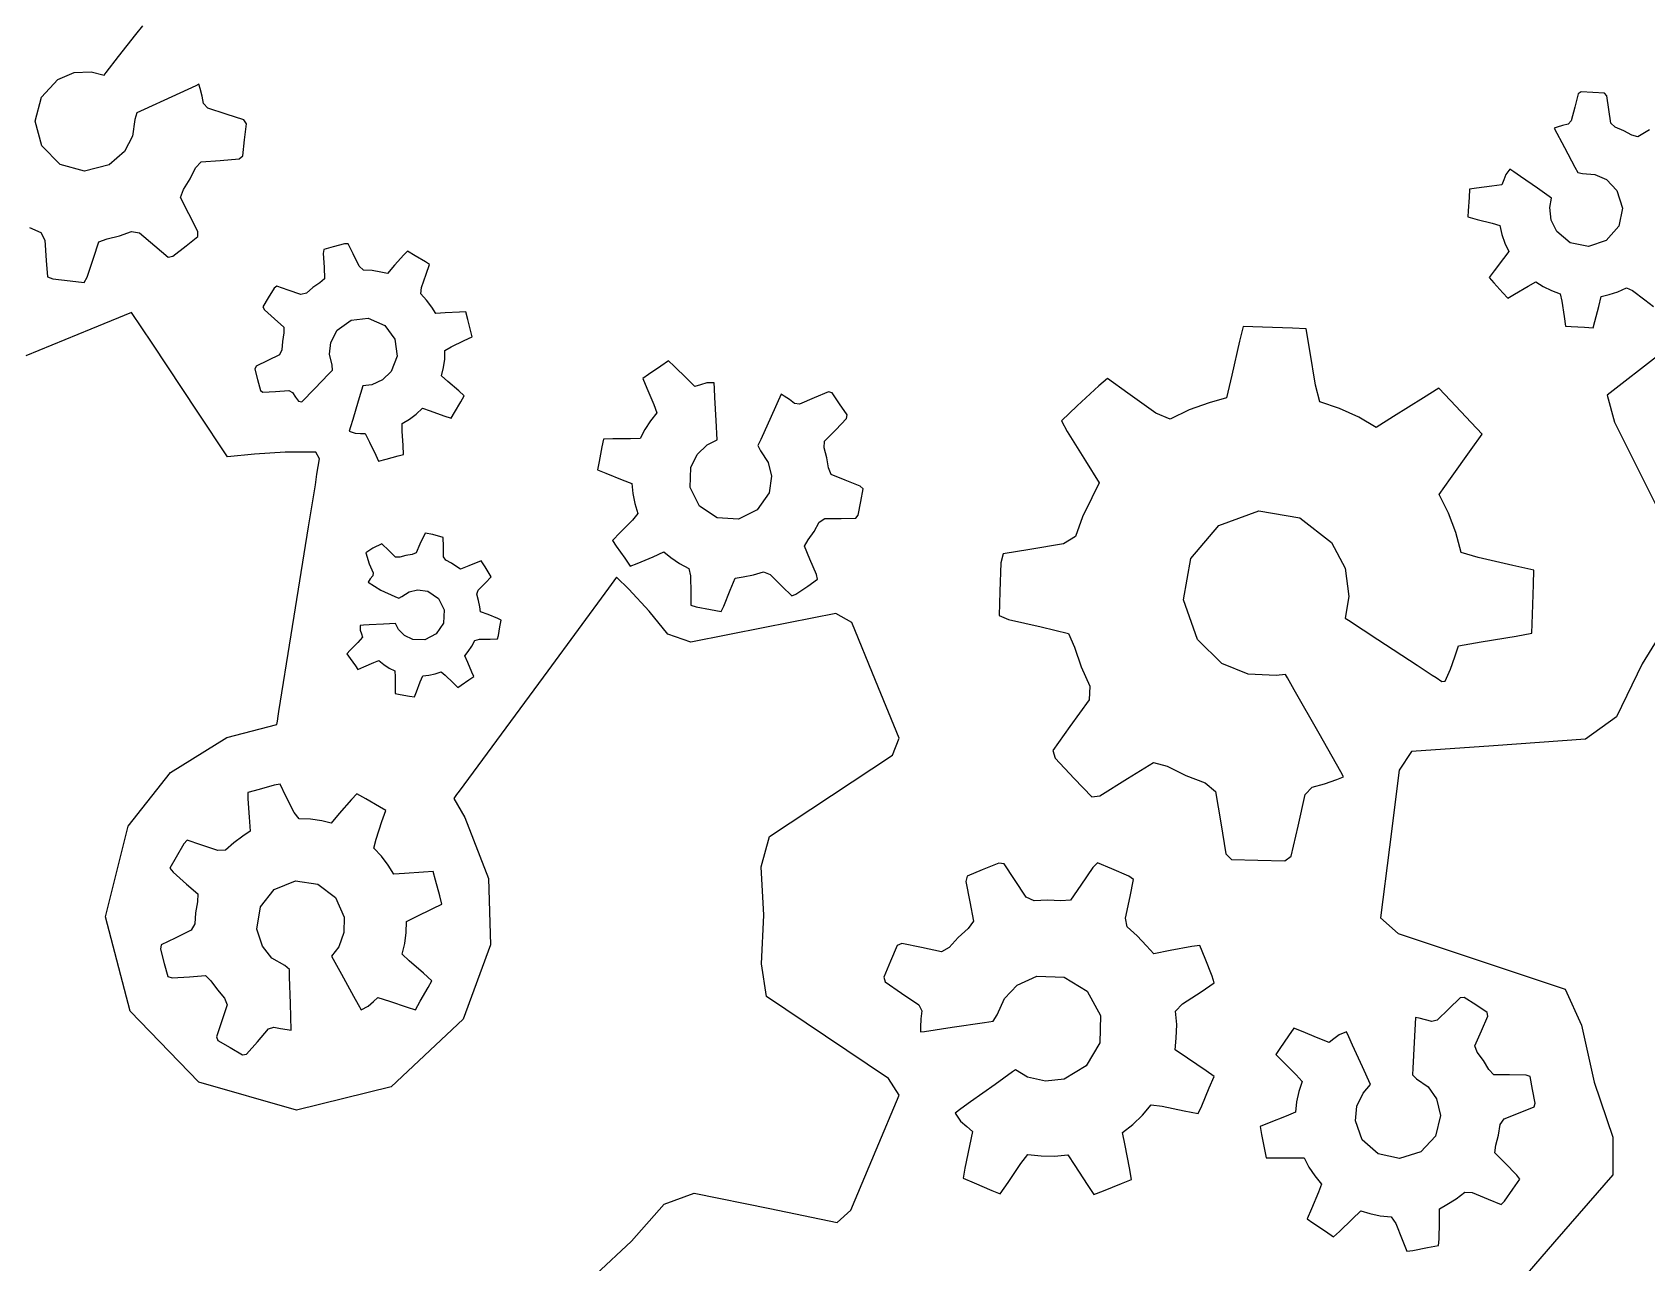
# Model space of a CAD drawing. Header units: metres. Extents: x -544 to 104, y 0 to 186.
# Drawn here: x -367.56 to -354.47, y 83.66 to 93.64 of the extents above; entities that cross this region are included whole.
import ezdxf

# ---------------------------------------------------------------- set-up
doc = ezdxf.new("R2010")
doc.units = ezdxf.units.M

msp = doc.modelspace()

# ---------------------------------------------------------------- linework, layer by layer
at = {"layer": 'COMPONENT1'}
for p, q in [((-366.863, 93.438), (-366.722, 93.617)), ((-366.722, 93.617), (-366.667, 93.688)), ((-366.964, 93.31), (-366.863, 93.438)), ((-367.489, 93.11), (-367.356, 93.253)), ((-367.356, 93.253), (-367.224, 93.309)), ((-367.224, 93.309), (-367.085, 93.315)), ((-367.085, 93.315), (-366.981, 93.288)), ((-366.981, 93.288), (-366.964, 93.31)), ((-366.211, 93.214), (-366.236, 93.201)), ((-366.2, 93.179), (-366.211, 93.214)), ((-367.539, 92.913), (-367.489, 93.11)), ((-366.431, 93.112), (-366.655, 93.009)), ((-366.236, 93.201), (-366.431, 93.112)), ((-366.185, 93.118), (-366.2, 93.179)), ((-366.174, 93.057), (-366.185, 93.118)), ((-355.027, 93.136), (-355.055, 93.029)), ((-355.004, 93.152), (-355.027, 93.136)), ((-354.908, 93.147), (-355.004, 93.152)), ((-354.814, 93.141), (-354.908, 93.147)), ((-354.794, 93.121), (-354.814, 93.141)), ((-354.779, 93.01), (-354.794, 93.121)), ((-366.715, 92.981), (-366.731, 92.928)), ((-366.655, 93.009), (-366.715, 92.981)), ((-366.14, 93.019), (-366.174, 93.057)), ((-365.99, 92.971), (-366.14, 93.019)), ((-365.846, 92.924), (-365.99, 92.971)), ((-355.055, 93.029), (-355.083, 92.917)), ((-354.763, 92.897), (-354.779, 93.01)), ((-367.486, 92.713), (-367.539, 92.913)), ((-366.731, 92.928), (-366.75, 92.792)), ((-365.826, 92.892), (-365.846, 92.924)), ((-365.841, 92.762), (-365.826, 92.892)), ((-355.197, 92.866), (-355.222, 92.857)), ((-355.222, 92.857), (-355.139, 92.7)), ((-355.154, 92.88), (-355.197, 92.866)), ((-355.109, 92.891), (-355.154, 92.88)), ((-355.083, 92.917), (-355.109, 92.891)), ((-354.727, 92.865), (-354.763, 92.897)), ((-354.658, 92.837), (-354.727, 92.865)), ((-354.592, 92.802), (-354.658, 92.837)), ((-354.45, 92.843), (-354.544, 92.787)), ((-367.336, 92.563), (-367.486, 92.713)), ((-366.75, 92.792), (-366.814, 92.669)), ((-365.856, 92.632), (-365.841, 92.762)), ((-355.139, 92.7), (-355.054, 92.541)), ((-354.544, 92.787), (-354.592, 92.802)), ((-367.139, 92.51), (-367.336, 92.563)), ((-366.939, 92.561), (-367.139, 92.51)), ((-366.814, 92.669), (-366.939, 92.561)), ((-366.239, 92.537), (-366.193, 92.584)), ((-366.193, 92.584), (-366.038, 92.596)), ((-366.038, 92.596), (-365.885, 92.608)), ((-365.885, 92.608), (-365.856, 92.632)), ((-366.337, 92.359), (-366.283, 92.446)), ((-366.283, 92.446), (-366.239, 92.537)), ((-355.631, 92.438), (-355.646, 92.399)), ((-355.614, 92.482), (-355.631, 92.438)), ((-355.582, 92.525), (-355.614, 92.482)), ((-355.549, 92.502), (-355.582, 92.525)), ((-355.495, 92.465), (-355.549, 92.502)), ((-355.357, 92.37), (-355.495, 92.465)), ((-355.054, 92.541), (-355.031, 92.498)), ((-355.031, 92.498), (-354.991, 92.489)), ((-354.991, 92.489), (-354.891, 92.481)), ((-354.891, 92.481), (-354.798, 92.44)), ((-354.798, 92.44), (-354.713, 92.353)), ((-366.361, 92.294), (-366.337, 92.359)), ((-366.293, 92.162), (-366.361, 92.294)), ((-355.912, 92.295), (-355.918, 92.188)), ((-355.908, 92.362), (-355.912, 92.295)), ((-355.852, 92.371), (-355.908, 92.362)), ((-355.727, 92.388), (-355.852, 92.371)), ((-355.646, 92.399), (-355.727, 92.388)), ((-355.243, 92.291), (-355.357, 92.37)), ((-354.713, 92.353), (-354.667, 92.209)), ((-366.221, 92.02), (-366.293, 92.162)), ((-355.918, 92.188), (-355.921, 92.137)), ((-355.258, 92.213), (-355.243, 92.291)), ((-355.247, 92.112), (-355.258, 92.213)), ((-354.667, 92.209), (-354.698, 92.063)), ((-367.586, 92.053), (-367.493, 92.01)), ((-355.921, 92.137), (-355.847, 92.118)), ((-355.847, 92.118), (-355.724, 92.086)), ((-355.724, 92.086), (-355.663, 92.067)), ((-355.663, 92.067), (-355.646, 91.995)), ((-355.201, 92.019), (-355.247, 92.112)), ((-354.698, 92.063), (-354.801, 91.947)), ((-367.493, 92.01), (-367.462, 91.948)), ((-367.462, 91.948), (-367.449, 91.783)), ((-367.067, 91.804), (-367.024, 91.936)), ((-367.024, 91.936), (-366.955, 91.959)), ((-366.955, 91.959), (-366.856, 91.983)), ((-366.856, 91.983), (-366.759, 92.018)), ((-366.759, 92.018), (-366.693, 92.008)), ((-366.693, 92.008), (-366.57, 91.903)), ((-366.57, 91.903), (-366.461, 91.81)), ((-366.423, 91.818), (-366.316, 91.902)), ((-366.316, 91.902), (-366.219, 91.979)), ((-366.219, 91.979), (-366.221, 92.02)), ((-365.03, 91.919), (-365.123, 91.894)), ((-365, 91.92), (-365.03, 91.919)), ((-364.96, 91.839), (-365, 91.92)), ((-355.646, 91.995), (-355.621, 91.924)), ((-355.621, 91.924), (-355.59, 91.858)), ((-355.091, 91.927), (-355.201, 92.019)), ((-354.944, 91.899), (-355.091, 91.927)), ((-354.801, 91.947), (-354.944, 91.899)), ((-367.449, 91.783), (-367.439, 91.651)), ((-367.117, 91.649), (-367.067, 91.804)), ((-366.461, 91.81), (-366.423, 91.818)), ((-365.199, 91.874), (-365.204, 91.841)), ((-365.204, 91.841), (-365.197, 91.73)), ((-365.123, 91.894), (-365.199, 91.874)), ((-364.911, 91.737), (-364.96, 91.839)), ((-364.55, 91.831), (-364.625, 91.745)), ((-364.52, 91.859), (-364.55, 91.831)), ((-364.458, 91.823), (-364.52, 91.859)), ((-364.373, 91.773), (-364.458, 91.823)), ((-364.342, 91.752), (-364.373, 91.773)), ((-355.632, 91.801), (-355.709, 91.7)), ((-355.59, 91.858), (-355.632, 91.801)), ((-367.439, 91.651), (-367.396, 91.636)), ((-367.141, 91.606), (-367.117, 91.649)), ((-365.197, 91.73), (-365.192, 91.636)), ((-364.876, 91.705), (-364.911, 91.737)), ((-364.806, 91.702), (-364.876, 91.705)), ((-364.737, 91.69), (-364.806, 91.702)), ((-364.682, 91.68), (-364.737, 91.69)), ((-364.625, 91.745), (-364.682, 91.68)), ((-364.407, 91.565), (-364.369, 91.674)), ((-364.369, 91.674), (-364.342, 91.752)), ((-355.709, 91.7), (-355.75, 91.646)), ((-355.75, 91.646), (-355.711, 91.603)), ((-367.396, 91.636), (-367.256, 91.619)), ((-367.256, 91.619), (-367.141, 91.606)), ((-365.602, 91.561), (-365.649, 91.481)), ((-365.58, 91.576), (-365.602, 91.561)), ((-365.488, 91.544), (-365.58, 91.576)), ((-365.384, 91.508), (-365.488, 91.544)), ((-365.339, 91.518), (-365.384, 91.508)), ((-365.287, 91.564), (-365.339, 91.518)), ((-365.23, 91.604), (-365.287, 91.564)), ((-365.192, 91.636), (-365.23, 91.604)), ((-364.412, 91.514), (-364.407, 91.565)), ((-364.365, 91.462), (-364.412, 91.514)), ((-355.711, 91.603), (-355.639, 91.523)), ((-355.639, 91.523), (-355.599, 91.478)), ((-355.599, 91.478), (-355.543, 91.511)), ((-355.543, 91.511), (-355.434, 91.575)), ((-355.434, 91.575), (-355.371, 91.612)), ((-355.371, 91.612), (-355.31, 91.574)), ((-355.31, 91.574), (-355.243, 91.54)), ((-355.243, 91.54), (-355.173, 91.515)), ((-355.173, 91.515), (-355.159, 91.455)), ((-354.84, 91.492), (-354.777, 91.508)), ((-354.777, 91.508), (-354.706, 91.531)), ((-354.706, 91.531), (-354.636, 91.563)), ((-354.636, 91.563), (-354.586, 91.54)), ((-354.586, 91.54), (-354.487, 91.465)), ((-365.649, 91.481), (-365.692, 91.408)), ((-365.692, 91.408), (-365.68, 91.383)), ((-365.68, 91.383), (-365.599, 91.311)), ((-364.323, 91.405), (-364.365, 91.462)), ((-364.291, 91.354), (-364.323, 91.405)), ((-355.159, 91.455), (-355.142, 91.33)), ((-354.892, 91.29), (-354.861, 91.411)), ((-354.861, 91.411), (-354.84, 91.492)), ((-354.487, 91.465), (-354.417, 91.412)), ((-366.759, 91.362), (-367.089, 91.227)), ((-366.59, 91.113), (-366.759, 91.362)), ((-365.599, 91.311), (-365.523, 91.244)), ((-365.523, 91.244), (-365.522, 91.197)), ((-365.09, 91.219), (-364.976, 91.301)), ((-364.976, 91.301), (-364.838, 91.316)), ((-364.838, 91.316), (-364.705, 91.258)), ((-364.705, 91.258), (-364.622, 91.145)), ((-364.214, 91.359), (-364.291, 91.354)), ((-364.098, 91.366), (-364.214, 91.359)), ((-364.048, 91.368), (-364.098, 91.366)), ((-364.032, 91.306), (-364.048, 91.368)), ((-364.006, 91.209), (-364.032, 91.306)), ((-357.743, 91.249), (-357.773, 91.131)), ((-357.586, 91.244), (-357.743, 91.249)), ((-357.343, 91.236), (-357.586, 91.244)), ((-355.142, 91.33), (-355.131, 91.252)), ((-355.131, 91.252), (-355.083, 91.249)), ((-355.083, 91.249), (-354.976, 91.243)), ((-354.907, 91.239), (-354.892, 91.29)), ((-367.089, 91.227), (-367.616, 91.011)), ((-365.534, 91.128), (-365.539, 91.059)), ((-365.522, 91.197), (-365.534, 91.128)), ((-365.152, 91.025), (-365.143, 91.119)), ((-365.143, 91.119), (-365.09, 91.219)), ((-364.622, 91.145), (-364.604, 91.007)), ((-364.166, 91.083), (-364.061, 91.134)), ((-364.061, 91.134), (-363.996, 91.166)), ((-363.996, 91.166), (-364.006, 91.209)), ((-357.773, 91.131), (-357.837, 90.854)), ((-357.233, 91.231), (-357.343, 91.236)), ((-357.204, 91.055), (-357.233, 91.231)), ((-354.976, 91.243), (-354.907, 91.239)), ((-366.22, 90.553), (-366.59, 91.113)), ((-365.557, 91.018), (-365.652, 90.972)), ((-365.539, 91.059), (-365.557, 91.018)), ((-365.13, 90.934), (-365.152, 91.025)), ((-364.604, 91.007), (-364.653, 90.883)), ((-364.228, 90.915), (-364.218, 90.984)), ((-364.218, 90.984), (-364.216, 91.053)), ((-364.216, 91.053), (-364.166, 91.083)), ((-357.157, 90.774), (-357.204, 91.055)), ((-354.367, 91.021), (-354.792, 90.692)), ((-365.746, 90.926), (-365.759, 90.903)), ((-365.759, 90.903), (-365.736, 90.818)), ((-365.652, 90.972), (-365.746, 90.926)), ((-365.275, 90.742), (-365.158, 90.864)), ((-365.158, 90.864), (-365.127, 90.896)), ((-365.127, 90.896), (-365.13, 90.934)), ((-364.653, 90.883), (-364.723, 90.815)), ((-364.244, 90.849), (-364.228, 90.915)), ((-362.566, 90.86), (-362.613, 90.827)), ((-362.466, 90.928), (-362.566, 90.86)), ((-362.404, 90.971), (-362.466, 90.928)), ((-362.358, 90.927), (-362.404, 90.971)), ((-362.256, 90.827), (-362.358, 90.927)), ((-357.837, 90.854), (-357.879, 90.67)), ((-365.736, 90.818), (-365.713, 90.731)), ((-365.713, 90.731), (-365.693, 90.716)), ((-365.693, 90.716), (-365.59, 90.722)), ((-365.59, 90.722), (-365.482, 90.729)), ((-365.482, 90.729), (-365.452, 90.714)), ((-365.376, 90.637), (-365.275, 90.742)), ((-364.882, 90.768), (-364.919, 90.644)), ((-364.809, 90.777), (-364.882, 90.768)), ((-364.723, 90.815), (-364.809, 90.777)), ((-364.193, 90.804), (-364.244, 90.849)), ((-364.105, 90.726), (-364.193, 90.804)), ((-364.06, 90.686), (-364.105, 90.726)), ((-362.613, 90.827), (-362.579, 90.748)), ((-362.579, 90.748), (-362.522, 90.616)), ((-362.19, 90.763), (-362.256, 90.827)), ((-362.145, 90.777), (-362.19, 90.763)), ((-362.094, 90.791), (-362.145, 90.777)), ((-362.034, 90.793), (-362.094, 90.791)), ((-362.031, 90.747), (-362.034, 90.793)), ((-362.027, 90.674), (-362.031, 90.747)), ((-358.914, 90.769), (-359.089, 90.605)), ((-358.843, 90.826), (-358.914, 90.769)), ((-358.68, 90.709), (-358.843, 90.826)), ((-357.123, 90.639), (-357.157, 90.774)), ((-356.157, 90.749), (-356.281, 90.671)), ((-356.063, 90.649), (-356.157, 90.749)), ((-365.452, 90.714), (-365.429, 90.677)), ((-365.429, 90.677), (-365.405, 90.643)), ((-365.405, 90.643), (-365.376, 90.637)), ((-364.919, 90.644), (-364.964, 90.495)), ((-364.139, 90.551), (-364.088, 90.638)), ((-364.088, 90.638), (-364.06, 90.686)), ((-362.522, 90.616), (-362.498, 90.549)), ((-362.017, 90.486), (-362.027, 90.674)), ((-361.49, 90.701), (-361.572, 90.519)), ((-361.465, 90.685), (-361.49, 90.701)), ((-361.423, 90.656), (-361.465, 90.685)), ((-361.383, 90.624), (-361.423, 90.656)), ((-361.341, 90.619), (-361.383, 90.624)), ((-361.222, 90.67), (-361.341, 90.619)), ((-361.107, 90.72), (-361.222, 90.67)), ((-361.077, 90.711), (-361.107, 90.72)), ((-361.016, 90.621), (-361.077, 90.711)), ((-360.955, 90.533), (-361.016, 90.621)), ((-359.089, 90.605), (-359.217, 90.484)), ((-358.452, 90.546), (-358.68, 90.709)), ((-358.02, 90.63), (-358.181, 90.573)), ((-357.879, 90.67), (-358.02, 90.63)), ((-356.962, 90.585), (-357.123, 90.639)), ((-356.281, 90.671), (-356.525, 90.519)), ((-355.895, 90.471), (-356.063, 90.649)), ((-354.792, 90.692), (-354.732, 90.472)), ((-365.98, 90.191), (-366.22, 90.553)), ((-364.964, 90.495), (-364.982, 90.436)), ((-364.563, 90.461), (-364.505, 90.496)), ((-364.563, 90.401), (-364.563, 90.461)), ((-364.505, 90.496), (-364.449, 90.539)), ((-364.449, 90.539), (-364.399, 90.586)), ((-364.399, 90.586), (-364.337, 90.564)), ((-364.337, 90.564), (-364.226, 90.525)), ((-364.226, 90.525), (-364.166, 90.505)), ((-364.166, 90.505), (-364.139, 90.551)), ((-362.55, 90.484), (-362.596, 90.413)), ((-362.498, 90.549), (-362.55, 90.484)), ((-362.009, 90.329), (-362.017, 90.486)), ((-361.572, 90.519), (-361.655, 90.333)), ((-361.048, 90.412), (-360.96, 90.502)), ((-360.96, 90.502), (-360.955, 90.533)), ((-359.217, 90.484), (-359.171, 90.396)), ((-358.336, 90.497), (-358.452, 90.546)), ((-358.181, 90.573), (-358.336, 90.497)), ((-356.807, 90.513), (-356.962, 90.585)), ((-356.666, 90.43), (-356.807, 90.513)), ((-356.525, 90.519), (-356.666, 90.43)), ((-355.805, 90.375), (-355.895, 90.471)), ((-354.732, 90.472), (-354.392, 89.792)), ((-364.982, 90.436), (-364.992, 90.4)), ((-364.992, 90.4), (-364.945, 90.385)), ((-364.945, 90.385), (-364.901, 90.382)), ((-364.901, 90.382), (-364.863, 90.38)), ((-364.863, 90.38), (-364.829, 90.312)), ((-364.556, 90.283), (-364.563, 90.401)), ((-362.932, 90.336), (-362.944, 90.272)), ((-362.856, 90.337), (-362.932, 90.336)), ((-362.713, 90.339), (-362.856, 90.337)), ((-362.634, 90.34), (-362.713, 90.339)), ((-362.596, 90.413), (-362.634, 90.34)), ((-362.089, 90.289), (-362.009, 90.329)), ((-361.655, 90.333), (-361.678, 90.283)), ((-361.138, 90.32), (-361.048, 90.412)), ((-359.171, 90.396), (-359.023, 90.16)), ((-355.895, 90.25), (-355.805, 90.375)), ((-365.761, 90.213), (-365.98, 90.191)), ((-365.513, 90.229), (-365.761, 90.213)), ((-365.263, 90.229), (-365.513, 90.229)), ((-365.234, 90.176), (-365.263, 90.229)), ((-364.829, 90.312), (-364.778, 90.206)), ((-364.778, 90.206), (-364.754, 90.158)), ((-364.694, 90.174), (-364.597, 90.2)), ((-364.597, 90.2), (-364.552, 90.212)), ((-364.552, 90.212), (-364.556, 90.283)), ((-362.944, 90.272), (-362.966, 90.153)), ((-362.223, 90.104), (-362.171, 90.21)), ((-362.171, 90.21), (-362.089, 90.289)), ((-361.678, 90.283), (-361.658, 90.241)), ((-361.658, 90.241), (-361.596, 90.147)), ((-361.141, 90.266), (-361.138, 90.32)), ((-361.119, 90.185), (-361.141, 90.266)), ((-356.062, 90.016), (-355.895, 90.25)), ((-365.254, 90.051), (-365.234, 90.176)), ((-364.754, 90.158), (-364.694, 90.174)), ((-362.966, 90.153), (-362.979, 90.086)), ((-362.979, 90.086), (-362.911, 90.059)), ((-362.228, 89.943), (-362.223, 90.104)), ((-361.596, 90.147), (-361.569, 90.036)), ((-361.105, 90.102), (-361.119, 90.185)), ((-361.085, 90.049), (-361.105, 90.102)), ((-359.023, 90.16), (-358.912, 89.981)), ((-365.322, 89.623), (-365.267, 89.965)), ((-365.267, 89.965), (-365.254, 90.051)), ((-362.911, 90.059), (-362.779, 90.006)), ((-362.779, 90.006), (-362.702, 89.976)), ((-362.702, 89.976), (-362.694, 89.895)), ((-362.152, 89.793), (-362.228, 89.943)), ((-361.569, 90.036), (-361.588, 89.9)), ((-360.971, 90.003), (-361.085, 90.049)), ((-360.85, 89.955), (-360.971, 90.003)), ((-360.826, 89.931), (-360.85, 89.955)), ((-358.912, 89.981), (-358.972, 89.86)), ((-356.155, 89.886), (-356.062, 90.016)), ((-362.694, 89.895), (-362.677, 89.812)), ((-362.677, 89.812), (-362.651, 89.732)), ((-361.588, 89.9), (-361.685, 89.761)), ((-360.865, 89.72), (-360.845, 89.83)), ((-360.845, 89.83), (-360.826, 89.931)), ((-358.972, 89.86), (-359.047, 89.706)), ((-356.08, 89.736), (-356.155, 89.886)), ((-362.696, 89.678), (-362.795, 89.577)), ((-362.651, 89.732), (-362.696, 89.678)), ((-362.01, 89.698), (-362.152, 89.793)), ((-361.836, 89.687), (-362.01, 89.698)), ((-361.685, 89.761), (-361.836, 89.687)), ((-361.182, 89.662), (-361.135, 89.691)), ((-361.135, 89.691), (-361.003, 89.693)), ((-361.003, 89.693), (-360.884, 89.694)), ((-360.884, 89.694), (-360.865, 89.72)), ((-359.047, 89.706), (-359.104, 89.546)), ((-357.94, 89.636), (-357.617, 89.753)), ((-357.617, 89.753), (-357.283, 89.697)), ((-357.283, 89.697), (-357.028, 89.497)), ((-356.02, 89.578), (-356.08, 89.736)), ((-365.463, 88.749), (-365.322, 89.623)), ((-364.377, 89.572), (-364.421, 89.483)), ((-364.315, 89.561), (-364.377, 89.572)), ((-364.231, 89.537), (-364.315, 89.561)), ((-362.795, 89.577), (-362.857, 89.514)), ((-361.272, 89.519), (-361.223, 89.587)), ((-361.223, 89.587), (-361.182, 89.662)), ((-359.104, 89.546), (-359.202, 89.487)), ((-358.167, 89.366), (-357.94, 89.636)), ((-355.977, 89.415), (-356.02, 89.578)), ((-364.802, 89.452), (-364.857, 89.414)), ((-364.857, 89.414), (-364.831, 89.325)), ((-364.729, 89.487), (-364.802, 89.452)), ((-364.672, 89.433), (-364.729, 89.487)), ((-364.616, 89.378), (-364.672, 89.433)), ((-364.449, 89.412), (-364.481, 89.399)), ((-364.421, 89.483), (-364.449, 89.412)), ((-364.229, 89.464), (-364.231, 89.537)), ((-364.228, 89.382), (-364.229, 89.464)), ((-362.857, 89.514), (-362.827, 89.468)), ((-362.827, 89.468), (-362.758, 89.369)), ((-362.528, 89.382), (-362.442, 89.42)), ((-362.442, 89.42), (-362.385, 89.375)), ((-361.302, 89.467), (-361.272, 89.519)), ((-361.257, 89.362), (-361.302, 89.467)), ((-359.474, 89.441), (-359.691, 89.405)), ((-359.202, 89.487), (-359.474, 89.441)), ((-357.028, 89.497), (-356.917, 89.288)), ((-355.838, 89.375), (-355.977, 89.415)), ((-364.831, 89.325), (-364.799, 89.252)), ((-364.582, 89.377), (-364.616, 89.378)), ((-364.533, 89.391), (-364.582, 89.377)), ((-364.481, 89.399), (-364.533, 89.391)), ((-364.21, 89.354), (-364.228, 89.382)), ((-364.164, 89.329), (-364.21, 89.354)), ((-364.121, 89.299), (-364.164, 89.329)), ((-364.089, 89.28), (-364.121, 89.299)), ((-364.024, 89.309), (-364.089, 89.28)), ((-363.924, 89.347), (-364.024, 89.309)), ((-363.89, 89.299), (-363.924, 89.347)), ((-363.841, 89.219), (-363.89, 89.299)), ((-362.758, 89.369), (-362.714, 89.304)), ((-362.714, 89.304), (-362.658, 89.327)), ((-362.658, 89.327), (-362.528, 89.382)), ((-362.385, 89.375), (-362.315, 89.327)), ((-362.315, 89.327), (-362.239, 89.287)), ((-362.239, 89.287), (-362.225, 89.227)), ((-361.204, 89.238), (-361.257, 89.362)), ((-359.709, 89.333), (-359.716, 89.099)), ((-359.691, 89.405), (-359.709, 89.333)), ((-358.227, 89.032), (-358.167, 89.366)), ((-356.917, 89.288), (-356.886, 89.059)), ((-355.557, 89.311), (-355.838, 89.375)), ((-355.388, 89.272), (-355.557, 89.311)), ((-364.822, 89.201), (-364.84, 89.175)), ((-364.84, 89.175), (-364.736, 89.11)), ((-364.802, 89.226), (-364.822, 89.201)), ((-364.799, 89.252), (-364.802, 89.226)), ((-363.946, 89.11), (-363.887, 89.17)), ((-363.887, 89.17), (-363.841, 89.219)), ((-362.826, 89.215), (-362.891, 89.127)), ((-362.726, 89.118), (-362.826, 89.215)), ((-362.225, 89.227), (-362.223, 89.087)), ((-361.903, 89.111), (-361.864, 89.208)), ((-361.864, 89.208), (-361.797, 89.219)), ((-361.797, 89.219), (-361.714, 89.235)), ((-361.714, 89.235), (-361.633, 89.259)), ((-361.633, 89.259), (-361.58, 89.237)), ((-361.58, 89.237), (-361.483, 89.141)), ((-361.274, 89.144), (-361.196, 89.199)), ((-361.196, 89.199), (-361.204, 89.238)), ((-355.398, 88.913), (-355.39, 89.157)), ((-355.39, 89.157), (-355.388, 89.272)), ((-364.736, 89.11), (-364.622, 89.059)), ((-364.622, 89.059), (-364.591, 89.046)), ((-364.591, 89.046), (-364.565, 89.058)), ((-364.565, 89.058), (-364.507, 89.096)), ((-364.507, 89.096), (-364.438, 89.114)), ((-364.438, 89.114), (-364.355, 89.103)), ((-364.355, 89.103), (-364.268, 89.043)), ((-364.268, 89.043), (-364.222, 88.951)), ((-363.959, 89.077), (-363.946, 89.11)), ((-363.944, 89.027), (-363.959, 89.077)), ((-363.934, 88.976), (-363.944, 89.027)), ((-362.891, 89.127), (-363.383, 88.457)), ((-362.56, 88.94), (-362.726, 89.118)), ((-362.223, 89.087), (-362.222, 88.988)), ((-361.954, 88.982), (-361.903, 89.111)), ((-361.483, 89.141), (-361.404, 89.065)), ((-361.404, 89.065), (-361.37, 89.079)), ((-361.37, 89.079), (-361.274, 89.144)), ((-359.716, 89.099), (-359.722, 88.906)), ((-358.114, 88.709), (-358.227, 89.032)), ((-356.886, 89.059), (-356.916, 88.882)), ((-364.222, 88.951), (-364.229, 88.843)), ((-363.927, 88.935), (-363.934, 88.976)), ((-363.867, 88.912), (-363.927, 88.935)), ((-363.788, 88.881), (-363.867, 88.912)), ((-362.408, 88.753), (-362.56, 88.94)), ((-362.222, 88.988), (-362.179, 88.976)), ((-362.179, 88.976), (-362.062, 88.954)), ((-362.062, 88.954), (-361.976, 88.938)), ((-361.976, 88.938), (-361.954, 88.982)), ((-361.046, 88.92), (-361.623, 88.807)), ((-360.918, 88.849), (-361.046, 88.92)), ((-359.722, 88.906), (-359.648, 88.873)), ((-355.403, 88.761), (-355.398, 88.913)), ((-354.259, 88.917), (-354.508, 88.514)), ((-364.876, 88.826), (-364.904, 88.824)), ((-364.904, 88.824), (-364.903, 88.787)), ((-364.903, 88.787), (-364.893, 88.756)), ((-364.83, 88.828), (-364.876, 88.826)), ((-364.715, 88.835), (-364.83, 88.828)), ((-364.618, 88.841), (-364.715, 88.835)), ((-364.593, 88.792), (-364.618, 88.841)), ((-364.544, 88.742), (-364.593, 88.792)), ((-364.229, 88.843), (-364.287, 88.755)), ((-363.76, 88.867), (-363.788, 88.881)), ((-363.783, 88.742), (-363.77, 88.814)), ((-363.77, 88.814), (-363.76, 88.867)), ((-361.623, 88.807), (-362.222, 88.689)), ((-360.724, 88.377), (-360.918, 88.849)), ((-359.648, 88.873), (-359.383, 88.812)), ((-359.383, 88.812), (-359.159, 88.76)), ((-359.159, 88.76), (-359.112, 88.649)), ((-356.916, 88.882), (-356.891, 88.866)), ((-356.891, 88.866), (-356.651, 88.71)), ((-355.53, 88.738), (-355.403, 88.761)), ((-365.563, 88.126), (-365.463, 88.749)), ((-364.924, 88.687), (-364.985, 88.624)), ((-364.884, 88.728), (-364.924, 88.687)), ((-364.893, 88.756), (-364.884, 88.728)), ((-364.478, 88.71), (-364.544, 88.742)), ((-364.379, 88.708), (-364.478, 88.71)), ((-364.287, 88.755), (-364.379, 88.708)), ((-364.028, 88.613), (-363.999, 88.656)), ((-363.999, 88.656), (-363.974, 88.703)), ((-363.974, 88.703), (-363.937, 88.712)), ((-363.937, 88.712), (-363.851, 88.714)), ((-363.851, 88.714), (-363.79, 88.715)), ((-363.79, 88.715), (-363.783, 88.742)), ((-362.222, 88.689), (-362.408, 88.753)), ((-359.112, 88.649), (-359.057, 88.488)), ((-357.917, 88.517), (-358.114, 88.709)), ((-356.651, 88.71), (-356.334, 88.502)), ((-356.027, 88.571), (-355.997, 88.66)), ((-355.997, 88.66), (-355.813, 88.691)), ((-355.813, 88.691), (-355.53, 88.738)), ((-364.985, 88.624), (-365.012, 88.595)), ((-365.012, 88.595), (-364.986, 88.557)), ((-364.986, 88.557), (-364.943, 88.496)), ((-364.943, 88.496), (-364.923, 88.467)), ((-364.874, 88.488), (-364.793, 88.523)), ((-364.793, 88.523), (-364.752, 88.539)), ((-364.752, 88.539), (-364.711, 88.507)), ((-364.711, 88.507), (-364.668, 88.479)), ((-364.055, 88.578), (-364.028, 88.613)), ((-364.032, 88.524), (-364.055, 88.578)), ((-363.997, 88.445), (-364.032, 88.524)), ((-357.704, 88.429), (-357.917, 88.517)), ((-356.334, 88.502), (-356.21, 88.421)), ((-356.063, 88.471), (-356.027, 88.571)), ((-354.508, 88.514), (-354.716, 88.083)), ((-364.923, 88.467), (-364.874, 88.488)), ((-364.668, 88.479), (-364.622, 88.456)), ((-364.622, 88.456), (-364.621, 88.407)), ((-364.621, 88.407), (-364.62, 88.319)), ((-364.448, 88.286), (-364.416, 88.368)), ((-364.416, 88.368), (-364.397, 88.415)), ((-364.397, 88.415), (-364.347, 88.42)), ((-364.347, 88.42), (-364.296, 88.431)), ((-364.296, 88.431), (-364.247, 88.447)), ((-364.247, 88.447), (-364.214, 88.42)), ((-364.214, 88.42), (-364.151, 88.36)), ((-364.084, 88.34), (-364.023, 88.383)), ((-364.023, 88.383), (-363.983, 88.411)), ((-363.983, 88.411), (-363.997, 88.445)), ((-363.383, 88.457), (-363.95, 87.686)), ((-360.533, 87.911), (-360.724, 88.377)), ((-359.057, 88.488), (-358.986, 88.333)), ((-357.476, 88.417), (-357.704, 88.429)), ((-357.401, 88.426), (-357.476, 88.417)), ((-357.385, 88.399), (-357.401, 88.426)), ((-357.331, 88.303), (-357.385, 88.399)), ((-356.21, 88.421), (-356.178, 88.401)), ((-356.178, 88.401), (-356.133, 88.371)), ((-356.133, 88.371), (-356.107, 88.373)), ((-356.107, 88.373), (-356.063, 88.471)), ((-364.62, 88.319), (-364.619, 88.272)), ((-364.619, 88.272), (-364.579, 88.265)), ((-364.579, 88.265), (-364.505, 88.251)), ((-364.505, 88.251), (-364.464, 88.244)), ((-364.464, 88.244), (-364.448, 88.286)), ((-364.151, 88.36), (-364.112, 88.322)), ((-364.112, 88.322), (-364.084, 88.34)), ((-358.986, 88.333), (-358.993, 88.222)), ((-357.128, 87.947), (-357.331, 88.303)), ((-365.569, 88.088), (-365.563, 88.126)), ((-358.993, 88.222), (-359.149, 88.004)), ((-365.985, 87.916), (-365.58, 88.02)), ((-365.58, 88.02), (-365.575, 88.049)), ((-365.575, 88.049), (-365.569, 88.088)), ((-359.149, 88.004), (-359.288, 87.81)), ((-354.716, 88.083), (-354.967, 87.902)), ((-366.443, 87.632), (-365.985, 87.916)), ((-360.586, 87.773), (-360.533, 87.911)), ((-356.952, 87.638), (-357.128, 87.947)), ((-355.714, 87.849), (-356.379, 87.803)), ((-354.967, 87.902), (-355.714, 87.849)), ((-361.082, 87.445), (-360.586, 87.773)), ((-359.288, 87.81), (-359.269, 87.748)), ((-359.269, 87.748), (-359.114, 87.583)), ((-358.681, 87.583), (-358.472, 87.714)), ((-358.472, 87.714), (-358.361, 87.684)), ((-356.379, 87.803), (-356.478, 87.651)), ((-366.784, 87.197), (-366.443, 87.632)), ((-363.95, 87.686), (-364.102, 87.48)), ((-359.114, 87.583), (-358.972, 87.433)), ((-358.905, 87.443), (-358.681, 87.583)), ((-358.361, 87.684), (-358.21, 87.607)), ((-358.21, 87.607), (-358.052, 87.548)), ((-356.985, 87.574), (-356.929, 87.597)), ((-356.929, 87.597), (-356.952, 87.638)), ((-356.478, 87.651), (-356.557, 87.025)), ((-365.724, 87.494), (-365.814, 87.47)), ((-365.814, 87.47), (-365.814, 87.417)), ((-365.601, 87.528), (-365.724, 87.494)), ((-365.553, 87.536), (-365.601, 87.528)), ((-365.506, 87.441), (-365.553, 87.536)), ((-364.931, 87.459), (-364.975, 87.412)), ((-364.859, 87.418), (-364.931, 87.459)), ((-364.122, 87.452), (-364.145, 87.42)), ((-364.102, 87.48), (-364.122, 87.452)), ((-358.052, 87.548), (-357.968, 87.478)), ((-357.968, 87.478), (-357.926, 87.223)), ((-357.299, 87.197), (-357.24, 87.452)), ((-357.24, 87.452), (-357.183, 87.514)), ((-357.183, 87.514), (-357.083, 87.541)), ((-357.083, 87.541), (-356.985, 87.574)), ((-365.814, 87.417), (-365.804, 87.269)), ((-365.44, 87.307), (-365.506, 87.441)), ((-364.975, 87.412), (-365.074, 87.298)), ((-364.747, 87.353), (-364.859, 87.418)), ((-364.697, 87.323), (-364.747, 87.353)), ((-364.727, 87.234), (-364.697, 87.323)), ((-364.145, 87.42), (-364.055, 87.267)), ((-361.584, 87.113), (-361.082, 87.445)), ((-358.972, 87.433), (-358.905, 87.443)), ((-366.968, 86.462), (-366.784, 87.197)), ((-365.804, 87.269), (-365.797, 87.157)), ((-365.398, 87.256), (-365.44, 87.307)), ((-365.306, 87.252), (-365.398, 87.256)), ((-365.216, 87.239), (-365.306, 87.252)), ((-365.14, 87.222), (-365.216, 87.239)), ((-365.074, 87.298), (-365.14, 87.222)), ((-364.775, 87.09), (-364.727, 87.234)), ((-364.055, 87.267), (-363.863, 86.772)), ((-357.926, 87.223), (-357.884, 86.972)), ((-357.355, 86.952), (-357.299, 87.197)), ((-366.306, 87.082), (-366.333, 87.053)), ((-366.195, 87.045), (-366.306, 87.082)), ((-365.929, 87.062), (-365.996, 87.001)), ((-365.856, 87.116), (-365.929, 87.062)), ((-365.797, 87.157), (-365.856, 87.116)), ((-364.793, 87.018), (-364.775, 87.09)), ((-361.653, 86.867), (-361.584, 87.113)), ((-366.395, 86.945), (-366.446, 86.856)), ((-366.333, 87.053), (-366.395, 86.945)), ((-366.057, 86.998), (-366.195, 87.045)), ((-365.996, 87.001), (-366.057, 86.998)), ((-364.731, 86.952), (-364.793, 87.018)), ((-364.677, 86.88), (-364.731, 86.952)), ((-357.884, 86.972), (-357.839, 86.927)), ((-357.839, 86.927), (-357.624, 86.921)), ((-357.405, 86.914), (-357.355, 86.952)), ((-356.557, 87.025), (-356.629, 86.452)), ((-366.446, 86.856), (-366.42, 86.822)), ((-366.42, 86.822), (-366.311, 86.727)), ((-364.631, 86.806), (-364.677, 86.88)), ((-364.543, 86.812), (-364.631, 86.806)), ((-364.39, 86.822), (-364.543, 86.812)), ((-364.312, 86.828), (-364.39, 86.822)), ((-364.293, 86.758), (-364.312, 86.828)), ((-361.631, 86.475), (-361.653, 86.867)), ((-359.859, 86.841), (-359.982, 86.791)), ((-359.724, 86.895), (-359.859, 86.841)), ((-359.683, 86.892), (-359.724, 86.895)), ((-359.599, 86.764), (-359.683, 86.892)), ((-358.962, 86.862), (-359.06, 86.717)), ((-358.924, 86.898), (-358.962, 86.862)), ((-358.81, 86.85), (-358.924, 86.898)), ((-358.672, 86.791), (-358.81, 86.85)), ((-357.624, 86.921), (-357.405, 86.914)), ((-366.311, 86.727), (-366.219, 86.647)), ((-365.713, 86.541), (-365.602, 86.682)), ((-365.602, 86.682), (-365.427, 86.752)), ((-365.427, 86.752), (-365.247, 86.726)), ((-365.247, 86.726), (-365.104, 86.617)), ((-364.259, 86.632), (-364.293, 86.758)), ((-363.863, 86.772), (-363.848, 86.234)), ((-359.982, 86.791), (-359.992, 86.748)), ((-359.992, 86.748), (-359.96, 86.582)), ((-359.504, 86.62), (-359.599, 86.764)), ((-359.06, 86.717), (-359.143, 86.595)), ((-358.633, 86.763), (-358.672, 86.791)), ((-358.661, 86.625), (-358.633, 86.763)), ((-366.224, 86.583), (-366.239, 86.494)), ((-366.219, 86.647), (-366.224, 86.583)), ((-365.741, 86.361), (-365.713, 86.541)), ((-365.104, 86.617), (-365.034, 86.459)), ((-364.315, 86.528), (-364.241, 86.565)), ((-364.241, 86.565), (-364.259, 86.632)), ((-359.96, 86.582), (-359.93, 86.425)), ((-359.439, 86.59), (-359.504, 86.62)), ((-359.33, 86.597), (-359.439, 86.59)), ((-359.221, 86.592), (-359.33, 86.597)), ((-359.143, 86.595), (-359.221, 86.592)), ((-358.697, 86.451), (-358.661, 86.625)), ((-366.768, 85.697), (-366.968, 86.462)), ((-366.244, 86.403), (-366.275, 86.353)), ((-366.239, 86.494), (-366.244, 86.403)), ((-365.034, 86.459), (-365.035, 86.333)), ((-364.53, 86.334), (-364.528, 86.423)), ((-364.528, 86.423), (-364.452, 86.46)), ((-364.452, 86.46), (-364.315, 86.528)), ((-361.65, 86.079), (-361.631, 86.475)), ((-359.93, 86.425), (-359.974, 86.366)), ((-358.685, 86.379), (-358.697, 86.451)), ((-356.629, 86.452), (-356.487, 86.325)), ((-366.403, 86.289), (-366.517, 86.233)), ((-366.275, 86.353), (-366.403, 86.289)), ((-365.697, 86.222), (-365.741, 86.361)), ((-365.035, 86.333), (-365.078, 86.218)), ((-364.542, 86.245), (-364.53, 86.334)), ((-360.055, 86.293), (-360.127, 86.212)), ((-359.974, 86.366), (-360.055, 86.293)), ((-358.602, 86.307), (-358.685, 86.379)), ((-358.527, 86.227), (-358.602, 86.307)), ((-356.487, 86.325), (-355.789, 86.093)), ((-366.517, 86.233), (-366.523, 86.199)), ((-366.523, 86.199), (-366.492, 86.083)), ((-365.619, 86.127), (-365.697, 86.222)), ((-365.078, 86.218), (-365.136, 86.143)), ((-365.136, 86.143), (-365.055, 85.995)), ((-364.562, 86.158), (-364.542, 86.245)), ((-364.507, 86.104), (-364.562, 86.158)), ((-363.848, 86.234), (-364.069, 85.631)), ((-360.549, 86.229), (-360.603, 86.101)), ((-360.512, 86.245), (-360.549, 86.229)), ((-360.351, 86.212), (-360.512, 86.245)), ((-360.189, 86.178), (-360.351, 86.212)), ((-360.127, 86.212), (-360.189, 86.178)), ((-358.468, 86.162), (-358.527, 86.227)), ((-358.335, 86.188), (-358.468, 86.162)), ((-358.159, 86.221), (-358.335, 86.188)), ((-358.095, 86.228), (-358.159, 86.221)), ((-358.053, 86.123), (-358.095, 86.228)), ((-366.492, 86.083), (-366.463, 85.977)), ((-365.515, 86.065), (-365.619, 86.127)), ((-365.477, 86.033), (-365.515, 86.065)), ((-365.476, 85.975), (-365.477, 86.033)), ((-364.391, 86.003), (-364.507, 86.104)), ((-361.609, 85.814), (-361.65, 86.079)), ((-360.603, 86.101), (-360.658, 85.971)), ((-357.995, 85.98), (-358.053, 86.123)), ((-355.789, 86.093), (-355.134, 85.875)), ((-366.463, 85.977), (-366.429, 85.965)), ((-366.429, 85.965), (-366.289, 85.975)), ((-366.289, 85.975), (-366.158, 85.984)), ((-366.158, 85.984), (-366.114, 85.942)), ((-366.114, 85.942), (-366.062, 85.868)), ((-365.47, 85.757), (-365.476, 85.975)), ((-365.055, 85.995), (-364.958, 85.818)), ((-364.416, 85.777), (-364.352, 85.889)), ((-364.322, 85.942), (-364.391, 86.003)), ((-364.352, 85.889), (-364.322, 85.942)), ((-360.658, 85.971), (-360.647, 85.933)), ((-360.647, 85.933), (-360.513, 85.842)), ((-359.68, 85.799), (-359.577, 85.906)), ((-359.577, 85.906), (-359.417, 85.98)), ((-359.417, 85.98), (-359.196, 85.972)), ((-359.196, 85.972), (-359.01, 85.859)), ((-358.085, 85.854), (-357.978, 85.925)), ((-357.978, 85.925), (-357.995, 85.98)), ((-366.062, 85.868), (-366.003, 85.801)), ((-365.981, 85.747), (-366.025, 85.617)), ((-366.003, 85.801), (-365.981, 85.747)), ((-365.464, 85.543), (-365.47, 85.757)), ((-364.958, 85.818), (-364.92, 85.749)), ((-364.92, 85.749), (-364.897, 85.707)), ((-364.839, 85.736), (-364.797, 85.774)), ((-364.797, 85.774), (-364.76, 85.808)), ((-364.76, 85.808), (-364.667, 85.777)), ((-364.667, 85.777), (-364.522, 85.728)), ((-364.456, 85.707), (-364.416, 85.777)), ((-361.13, 85.492), (-361.609, 85.814)), ((-360.513, 85.842), (-360.373, 85.748)), ((-360.373, 85.748), (-360.35, 85.699)), ((-359.739, 85.665), (-359.68, 85.799)), ((-359.01, 85.859), (-358.901, 85.66)), ((-358.292, 85.697), (-358.236, 85.755)), ((-358.236, 85.755), (-358.085, 85.854)), ((-355.983, 85.805), (-356.076, 85.716)), ((-355.951, 85.808), (-355.983, 85.805)), ((-355.858, 85.746), (-355.951, 85.808)), ((-355.766, 85.686), (-355.858, 85.746)), ((-355.134, 85.875), (-355.001, 85.582)), ((-366.212, 85.121), (-366.768, 85.697)), ((-366.025, 85.617), (-366.068, 85.489)), ((-364.897, 85.707), (-364.839, 85.736)), ((-364.069, 85.631), (-364.652, 85.083)), ((-364.522, 85.728), (-364.456, 85.707)), ((-360.357, 85.633), (-360.359, 85.566)), ((-360.35, 85.699), (-360.357, 85.633)), ((-359.772, 85.615), (-359.739, 85.665)), ((-358.901, 85.66), (-358.906, 85.439)), ((-358.283, 85.587), (-358.292, 85.697)), ((-356.347, 85.645), (-356.358, 85.442)), ((-356.317, 85.64), (-356.347, 85.645)), ((-356.265, 85.627), (-356.317, 85.64)), ((-356.214, 85.612), (-356.265, 85.627)), ((-356.172, 85.623), (-356.214, 85.612)), ((-356.076, 85.716), (-356.172, 85.623)), ((-355.811, 85.536), (-355.759, 85.655)), ((-355.759, 85.655), (-355.766, 85.686)), ((-366.068, 85.489), (-366.058, 85.457)), ((-365.737, 85.448), (-365.646, 85.553)), ((-365.646, 85.553), (-365.604, 85.567)), ((-365.604, 85.567), (-365.55, 85.555)), ((-365.55, 85.555), (-365.496, 85.546)), ((-365.496, 85.546), (-365.464, 85.543)), ((-360.62, 85.149), (-361.13, 85.492)), ((-360.359, 85.566), (-360.359, 85.527)), ((-360.359, 85.527), (-360.329, 85.532)), ((-360.329, 85.532), (-360.103, 85.565)), ((-360.103, 85.565), (-359.842, 85.604)), ((-359.842, 85.604), (-359.772, 85.615)), ((-358.286, 85.477), (-358.283, 85.587)), ((-357.376, 85.495), (-357.447, 85.393)), ((-357.332, 85.559), (-357.376, 85.495)), ((-357.27, 85.534), (-357.332, 85.559)), ((-357.135, 85.478), (-357.27, 85.534)), ((-356.965, 85.505), (-357.009, 85.472)), ((-356.907, 85.529), (-356.965, 85.505)), ((-356.888, 85.487), (-356.907, 85.529)), ((-356.857, 85.419), (-356.888, 85.487)), ((-355.864, 85.416), (-355.811, 85.536)), ((-355.001, 85.582), (-354.897, 85.12)), ((-366.058, 85.457), (-365.959, 85.4)), ((-365.959, 85.4), (-365.858, 85.342)), ((-365.825, 85.347), (-365.737, 85.448)), ((-358.906, 85.439), (-359.017, 85.252)), ((-358.295, 85.383), (-358.286, 85.477)), ((-358.194, 85.315), (-358.295, 85.383)), ((-357.447, 85.393), (-357.48, 85.345)), ((-357.047, 85.442), (-357.135, 85.478)), ((-357.009, 85.472), (-357.047, 85.442)), ((-356.777, 85.245), (-356.857, 85.419)), ((-356.358, 85.442), (-356.369, 85.235)), ((-355.847, 85.363), (-355.864, 85.416)), ((-355.795, 85.295), (-355.847, 85.363)), ((-365.858, 85.342), (-365.825, 85.347)), ((-359.017, 85.252), (-359.196, 85.145)), ((-358.044, 85.212), (-358.194, 85.315)), ((-357.48, 85.345), (-357.418, 85.283)), ((-357.418, 85.283), (-357.314, 85.179)), ((-356.71, 85.1), (-356.777, 85.245)), ((-356.369, 85.235), (-356.372, 85.18)), ((-355.751, 85.222), (-355.795, 85.295)), ((-365.42, 84.893), (-366.212, 85.121)), ((-360.534, 85.015), (-360.62, 85.149)), ((-359.756, 85.102), (-359.954, 84.96)), ((-359.615, 85.203), (-359.756, 85.102)), ((-359.591, 85.221), (-359.615, 85.203)), ((-359.492, 85.162), (-359.591, 85.221)), ((-359.347, 85.127), (-359.492, 85.162)), ((-359.196, 85.145), (-359.347, 85.127)), ((-357.98, 85.167), (-358.044, 85.212)), ((-358.019, 85.074), (-357.98, 85.167)), ((-357.314, 85.179), (-357.265, 85.125)), ((-357.265, 85.125), (-357.292, 85.044)), ((-356.772, 85.032), (-356.71, 85.1)), ((-356.372, 85.18), (-356.338, 85.147)), ((-356.338, 85.147), (-356.243, 85.081)), ((-355.711, 85.179), (-355.751, 85.222)), ((-355.584, 85.179), (-355.711, 85.179)), ((-355.448, 85.178), (-355.584, 85.179)), ((-355.416, 85.165), (-355.448, 85.178)), ((-355.397, 85.062), (-355.416, 85.165)), ((-354.897, 85.12), (-354.745, 84.675)), ((-364.652, 85.083), (-365.42, 84.893)), ((-360.72, 84.57), (-360.534, 85.015)), ((-359.954, 84.96), (-360.032, 84.905)), ((-358.08, 84.929), (-358.019, 85.074)), ((-357.292, 85.044), (-357.31, 84.96)), ((-356.822, 84.926), (-356.772, 85.032)), ((-356.243, 85.081), (-356.175, 84.986)), ((-356.175, 84.986), (-356.143, 84.851)), ((-355.375, 84.95), (-355.397, 85.062)), ((-360.032, 84.905), (-360.08, 84.87)), ((-360.08, 84.87), (-360.036, 84.805)), ((-358.638, 84.776), (-358.559, 84.853)), ((-358.559, 84.853), (-358.49, 84.937)), ((-358.49, 84.937), (-358.401, 84.926)), ((-358.401, 84.926), (-358.221, 84.888)), ((-358.221, 84.888), (-358.109, 84.865)), ((-358.109, 84.865), (-358.08, 84.929)), ((-357.395, 84.845), (-357.533, 84.79)), ((-357.319, 84.876), (-357.395, 84.845)), ((-357.31, 84.96), (-357.319, 84.876)), ((-356.833, 84.807), (-356.822, 84.926)), ((-356.143, 84.851), (-356.184, 84.682)), ((-355.627, 84.822), (-355.498, 84.873)), ((-355.498, 84.873), (-355.384, 84.919)), ((-355.384, 84.919), (-355.375, 84.95)), ((-360.036, 84.805), (-359.984, 84.76)), ((-359.984, 84.76), (-359.938, 84.721)), ((-359.938, 84.721), (-359.962, 84.604)), ((-358.721, 84.711), (-358.638, 84.776)), ((-358.701, 84.606), (-358.721, 84.711)), ((-357.533, 84.79), (-357.607, 84.761)), ((-357.607, 84.761), (-357.594, 84.696)), ((-356.778, 84.653), (-356.833, 84.807)), ((-355.673, 84.691), (-355.66, 84.777)), ((-355.66, 84.777), (-355.627, 84.822)), ((-360.924, 84.083), (-360.72, 84.57)), ((-359.962, 84.604), (-360, 84.423)), ((-358.666, 84.425), (-358.701, 84.606)), ((-357.594, 84.696), (-357.571, 84.575)), ((-357.571, 84.575), (-357.558, 84.507)), ((-356.648, 84.539), (-356.778, 84.653)), ((-356.184, 84.682), (-356.303, 84.556)), ((-355.704, 84.547), (-355.694, 84.608)), ((-355.694, 84.608), (-355.673, 84.691)), ((-354.745, 84.675), (-354.746, 84.368)), ((-359.65, 84.306), (-359.546, 84.46)), ((-359.546, 84.46), (-359.49, 84.534)), ((-359.49, 84.534), (-359.382, 84.522)), ((-359.382, 84.522), (-359.273, 84.521)), ((-359.273, 84.521), (-359.166, 84.532)), ((-359.166, 84.532), (-359.109, 84.445)), ((-359.109, 84.445), (-359.008, 84.291)), ((-357.558, 84.507), (-357.483, 84.507)), ((-357.483, 84.507), (-357.335, 84.506)), ((-357.335, 84.506), (-357.249, 84.506)), ((-357.249, 84.506), (-357.211, 84.432)), ((-356.476, 84.502), (-356.648, 84.539)), ((-356.303, 84.556), (-356.476, 84.502)), ((-355.621, 84.465), (-355.704, 84.547)), ((-355.524, 84.367), (-355.621, 84.465)), ((-360, 84.423), (-360.015, 84.342)), ((-360.015, 84.342), (-359.925, 84.303)), ((-359.713, 84.214), (-359.65, 84.306)), ((-358.73, 84.299), (-358.648, 84.332)), ((-358.648, 84.332), (-358.666, 84.425)), ((-357.211, 84.432), (-357.164, 84.36)), ((-357.164, 84.36), (-357.109, 84.294)), ((-355.557, 84.253), (-355.501, 84.333)), ((-355.501, 84.333), (-355.524, 84.367)), ((-354.746, 84.368), (-355.218, 83.825)), ((-362.439, 84.13), (-362.196, 84.22)), ((-362.196, 84.22), (-361.583, 84.095)), ((-359.925, 84.303), (-359.781, 84.242)), ((-359.781, 84.242), (-359.713, 84.214)), ((-359.008, 84.291), (-358.954, 84.208)), ((-358.954, 84.208), (-358.876, 84.24)), ((-358.876, 84.24), (-358.73, 84.299)), ((-357.132, 84.227), (-357.19, 84.094)), ((-357.109, 84.294), (-357.132, 84.227)), ((-356.016, 84.174), (-355.947, 84.227)), ((-355.947, 84.227), (-355.888, 84.226)), ((-355.888, 84.226), (-355.757, 84.172)), ((-355.625, 84.155), (-355.557, 84.253)), ((-362.703, 83.83), (-362.439, 84.13)), ((-361.583, 84.095), (-361.037, 83.983)), ((-361.037, 83.983), (-360.924, 84.083)), ((-357.19, 84.094), (-357.226, 84.011)), ((-356.86, 84.01), (-356.79, 84.077)), ((-356.79, 84.077), (-356.718, 84.056)), ((-356.718, 84.056), (-356.632, 84.037)), ((-356.152, 83.986), (-356.151, 84.093)), ((-356.151, 84.093), (-356.091, 84.128)), ((-356.091, 84.128), (-356.016, 84.174)), ((-355.757, 84.172), (-355.653, 84.129)), ((-355.653, 84.129), (-355.625, 84.155)), ((-357.226, 84.011), (-357.18, 83.98)), ((-357.18, 83.98), (-357.077, 83.911)), ((-356.964, 83.909), (-356.86, 84.01)), ((-356.632, 84.037), (-356.544, 84.027)), ((-356.544, 84.027), (-356.507, 83.975)), ((-356.507, 83.975), (-356.454, 83.844)), ((-356.154, 83.846), (-356.152, 83.986)), ((-362.993, 83.561), (-362.703, 83.83)), ((-357.077, 83.911), (-357.01, 83.866)), ((-357.01, 83.866), (-356.964, 83.909)), ((-356.454, 83.844), (-356.416, 83.75)), ((-356.248, 83.779), (-356.159, 83.796)), ((-356.159, 83.796), (-356.154, 83.846)), ((-355.218, 83.825), (-355.685, 83.288)), ((-356.416, 83.75), (-356.369, 83.755)), ((-356.369, 83.755), (-356.248, 83.779))]:
    msp.add_line(p, q, dxfattribs=at)

doc.saveas('drawing.dxf')
